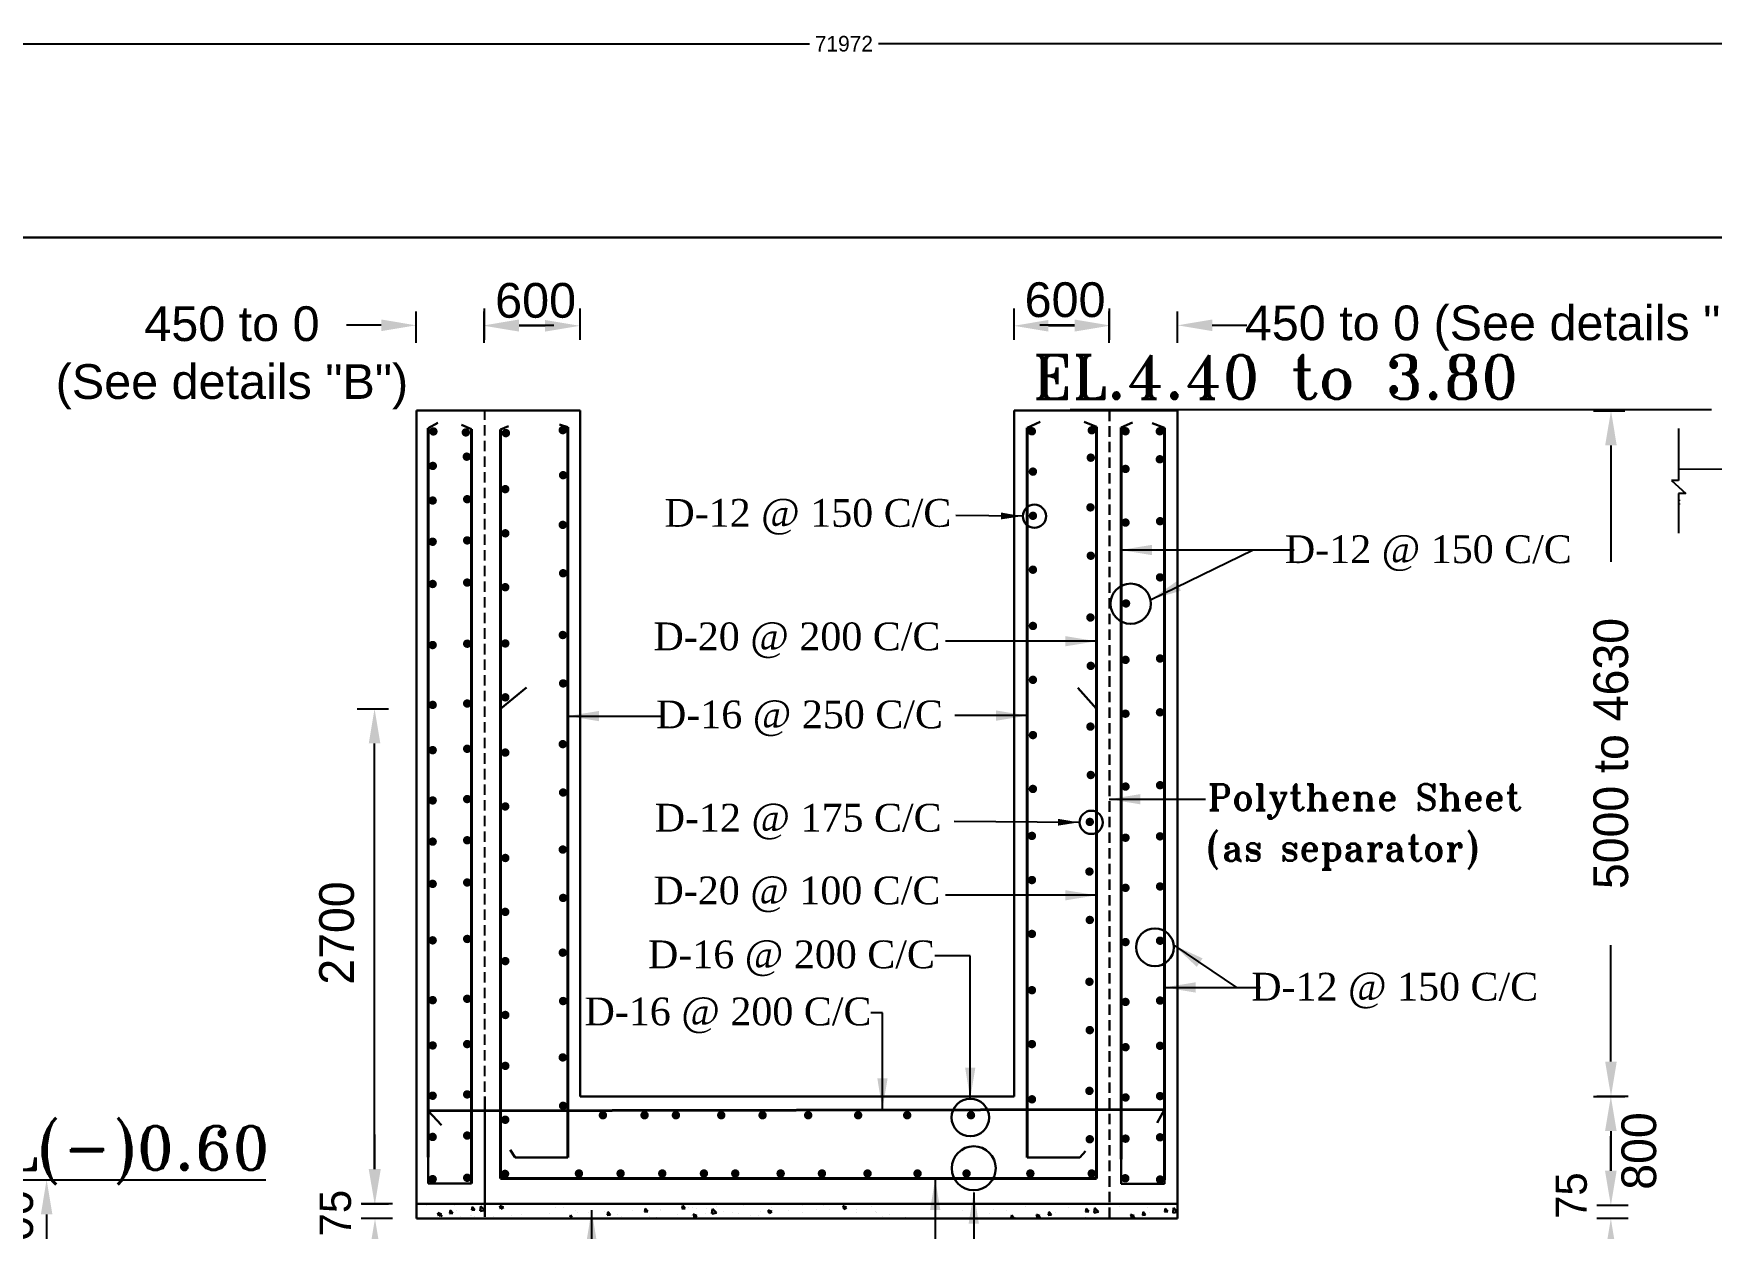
# Model space of a CAD drawing. Extents: x -1206532 to 786809, y -4288605 to 172932.
# Drawn here: x -244779 to -220615, y -4228329 to -4211122 of the extents above; entities that cross this region are included whole.
import ezdxf

# ---------------------------------------------------------------- set-up
doc = ezdxf.new("R2010")
doc.units = 0
doc.header["$LTSCALE"] = 300
doc.header["$MEASUREMENT"] = 0
doc.linetypes.add('DASHED', pattern=[0.75, 0.5, -0.25])
doc.layers.get('0').update_dxf_attribs({"linetype": 'CONTINUOUS'})
doc.layers.get('DEFPOINTS').update_dxf_attribs({"linetype": 'CONTINUOUS'})
doc.layers.add('LINE', color=7, linetype='CONTINUOUS')
doc.layers.add('TEXT', color=10, linetype='CONTINUOUS')
doc.layers.add('Other line', color=7, linetype='CONTINUOUS', lineweight=15)
doc.styles.add('BIG', font='ROMANT.SHX')
doc.dimstyles.new('3', dxfattribs={"dimtxt": 225, "dimasz": 350, "dimexe": 100, "dimexo": 25, "dimgap": 9, "dimtad": 0, "dimdec": 0, "dimzin": 0, "dimdsep": 46, "dimtxsty": 'Standard', "dimcen": 0, "dimclrd": 5, "dimclre": 6, "dimclrt": 1, "dimadec": 0, "dimazin": 0, "dimtfac": 1, "dimtdec": 0, "dimtofl": 0, "dimtmove": 2, "dimatfit": 3, "dimfxl": 1, "dimtolj": 1, "dimtzin": 0, "dimarcsym": 0})
doc.dimstyles.new('ISO-25', dxfattribs={"dimtxt": 2.5, "dimasz": 2.5, "dimexe": 1.25, "dimexo": 0.625, "dimtad": 1, "dimtxsty": 'Standard', "dimcen": 2.5, "dimadec": 0, "dimazin": 0, "dimtfac": 1, "dimtmove": 0, "dimatfit": 3, "dimfxl": 1, "dimarcsym": 0})

# ---------------------------------------------------------------- blocks, each defined once
blk = doc.blocks.new('*D278')
at = {"layer": 'DEFPOINTS', "color": 0, "lineweight": 30}
for p in [(-197123, -4211270), (-269095, -4214061), (-197123, -4214061)]:
    blk.add_point(p, dxfattribs=at)
at = {"layer": 'LINE', "color": 6, "lineweight": -2}
for p, q in [((-269095, -4214036), (-269095, -4211170)), ((-197123, -4214036), (-197123, -4211170))]:
    blk.add_line(p, q, dxfattribs=at)
at = {"layer": 'LINE', "color": 5, "lineweight": -2}
for p, q in [((-268745, -4211270), (-233606, -4211270)), ((-197473, -4211270), (-232613, -4211270))]:
    blk.add_line(p, q, dxfattribs=at)
at = {"layer": 'LINE', "color": 5, "lineweight": 30}
for points in [[(-268745, -4211212), (-268745, -4211328), (-269095, -4211270)], [(-197473, -4211212), (-197473, -4211328), (-197123, -4211270)]]:
    blk.add_solid(points, dxfattribs=at)
at = {"layer": 'LINE', "color": 1, "lineweight": 30, "insert": (-233109, -4211270), "char_height": 225, "attachment_point": 5}
blk.add_mtext('\\A1;71972', dxfattribs=at)
blk = doc.blocks.new('*D284')
at = {"layer": 'DEFPOINTS', "color": 0, "lineweight": 30}
for p in [(-244919, -4227627), (-244981, -4229033), (-244591, -4229033)]:
    blk.add_point(p, dxfattribs=at)
at = {"layer": 'LINE', "color": 7, "lineweight": -2}
for p, q in [((-244841, -4227627), (-244391, -4227627)), ((-244591, -4228127), (-244591, -4228533)), ((-244841, -4229033), (-244391, -4229033))]:
    blk.add_line(p, q, dxfattribs=at)
at = {"layer": 'LINE', "color": 7, "lineweight": 30}
for points in [[(-244674, -4228127), (-244508, -4228127), (-244591, -4227627)], [(-244674, -4228533), (-244508, -4228533), (-244591, -4229033)]]:
    blk.add_solid(points, dxfattribs=at)
at = {"layer": 'LINE', "color": 7, "lineweight": 30, "insert": (-245034, -4228330), "char_height": 500, "attachment_point": 5, "rotation": 90}
blk.add_mtext('\\A1;800', dxfattribs=at)
blk = doc.blocks.new('*D896')
at = {"layer": 'DEFPOINTS', "color": 0, "lineweight": 30}
for p in [(-221811, -4226427), (-222064, -4227999), (-221808, -4227999)]:
    blk.add_point(p, dxfattribs=at)
at = {"layer": 'LINE', "color": 7, "lineweight": -2}
for p, q in [((-221816, -4226427), (-222264, -4226427)), ((-222064, -4226927), (-222064, -4227499)), ((-221814, -4227999), (-222264, -4227999))]:
    blk.add_line(p, q, dxfattribs=at)
at = {"layer": 'LINE', "color": 7, "lineweight": 30}
for points in [[(-222148, -4226927), (-221981, -4226927), (-222064, -4226427)], [(-222148, -4227499), (-221981, -4227499), (-222064, -4227999)]]:
    blk.add_solid(points, dxfattribs=at)
at = {"layer": 'LINE', "color": 7, "lineweight": 30, "insert": (-221658, -4227214), "char_height": 500, "attachment_point": 5, "rotation": 90}
blk.add_mtext('\\A1;800', dxfattribs=at)
blk = doc.blocks.new('*D897')
at = {"layer": 'DEFPOINTS', "color": 0, "lineweight": 30}
for p in [(-222064, -4227999), (-221808, -4227999), (-221788, -4228187)]:
    blk.add_point(p, dxfattribs=at)
at = {"layer": 'LINE', "color": 7, "lineweight": -2}
for p, q in [((-222064, -4227499), (-222064, -4226999)), ((-221814, -4227999), (-222264, -4227999)), ((-221814, -4228187), (-222264, -4228187)), ((-222064, -4228687), (-222064, -4229187))]:
    blk.add_line(p, q, dxfattribs=at)
at = {"layer": 'LINE', "color": 7, "lineweight": 30}
for points in [[(-222148, -4227499), (-221981, -4227499), (-222064, -4227999)], [(-222148, -4228687), (-221981, -4228687), (-222064, -4228187)]]:
    blk.add_solid(points, dxfattribs=at)
at = {"layer": 'LINE', "color": 7, "lineweight": 30, "insert": (-222632, -4227856), "char_height": 450, "attachment_point": 5, "rotation": 90}
blk.add_mtext('\\A1;75', dxfattribs=at)
blk = doc.blocks.new('*D898')
at = {"layer": 'DEFPOINTS', "color": 0, "lineweight": 30}
for p in [(-230663, -4214788), (-229288, -4214897), (-230663, -4215331)]:
    blk.add_point(p, dxfattribs=at)
at = {"layer": 'LINE', "color": 7, "lineweight": -2}
for p, q in [((-230663, -4215081), (-230663, -4215531)), ((-229288, -4215081), (-229288, -4215531)), ((-229788, -4215331), (-230163, -4215331))]:
    blk.add_line(p, q, dxfattribs=at)
at = {"layer": 'LINE', "color": 7, "lineweight": 30}
for points in [[(-230163, -4215247), (-230163, -4215414), (-230663, -4215331)], [(-229788, -4215247), (-229788, -4215414), (-229288, -4215331)]]:
    blk.add_solid(points, dxfattribs=at)
at = {"layer": 'LINE', "color": 7, "lineweight": 30, "insert": (-229924, -4214958), "char_height": 500, "attachment_point": 5}
blk.add_mtext('\\A1;{\\fArial|b0|i0|c0|p34;600}', dxfattribs=at)
blk = doc.blocks.new('*D899')
at = {"layer": 'DEFPOINTS', "color": 0, "lineweight": 30}
for p in [(-238288, -4214996), (-236913, -4214996), (-238288, -4215331)]:
    blk.add_point(p, dxfattribs=at)
at = {"layer": 'LINE', "color": 7, "lineweight": -2}
for p, q in [((-238288, -4215081), (-238288, -4215531)), ((-236913, -4215081), (-236913, -4215531)), ((-237413, -4215331), (-237788, -4215331))]:
    blk.add_line(p, q, dxfattribs=at)
at = {"layer": 'LINE', "color": 7, "lineweight": 30}
for points in [[(-237788, -4215247), (-237788, -4215414), (-238288, -4215331)], [(-237413, -4215247), (-237413, -4215414), (-236913, -4215331)]]:
    blk.add_solid(points, dxfattribs=at)
at = {"layer": 'LINE', "color": 7, "lineweight": 30, "insert": (-237549, -4214968), "char_height": 500, "attachment_point": 5}
blk.add_mtext('\\A1;{\\fArial|b0|i0|c0|p34;600}', dxfattribs=at)
blk = doc.blocks.new('*D900')
at = {"layer": 'DEFPOINTS', "color": 0, "lineweight": 30}
for p in [(-239862, -4227974), (-239266, -4227974), (-239266, -4228187)]:
    blk.add_point(p, dxfattribs=at)
at = {"layer": 'LINE', "color": 7, "lineweight": -2}
for p, q in [((-239862, -4227474), (-239862, -4226974)), ((-239612, -4227974), (-240062, -4227974)), ((-239612, -4228187), (-240062, -4228187)), ((-239862, -4228687), (-239862, -4229187))]:
    blk.add_line(p, q, dxfattribs=at)
at = {"layer": 'LINE', "color": 7, "lineweight": 30}
for points in [[(-239946, -4227474), (-239779, -4227474), (-239862, -4227974)], [(-239946, -4228687), (-239779, -4228687), (-239862, -4228187)]]:
    blk.add_solid(points, dxfattribs=at)
at = {"layer": 'LINE', "color": 7, "lineweight": 30, "insert": (-240430, -4228108), "char_height": 450, "attachment_point": 5, "rotation": 90}
blk.add_mtext('\\A1;75', dxfattribs=at)
blk = doc.blocks.new('*D901')
at = {"layer": 'DEFPOINTS', "color": 0, "lineweight": 30}
for p in [(-239271, -4215324), (-239271, -4216546), (-238288, -4216546)]:
    blk.add_point(p, dxfattribs=at)
at = {"layer": 'LINE', "color": 7, "lineweight": -2}
for p, q in [((-239271, -4215574), (-239271, -4215124)), ((-238288, -4215574), (-238288, -4215124)), ((-239771, -4215324), (-240271, -4215324)), ((-237788, -4215324), (-237288, -4215324))]:
    blk.add_line(p, q, dxfattribs=at)
at = {"layer": 'LINE', "color": 7, "lineweight": 30}
for points in [[(-239771, -4215240), (-239771, -4215407), (-239271, -4215324)], [(-237788, -4215240), (-237788, -4215407), (-238288, -4215324)]]:
    blk.add_solid(points, dxfattribs=at)
at = {"layer": 'LINE', "color": 7, "lineweight": 30, "insert": (-241922, -4215792), "char_height": 500, "attachment_point": 5}
blk.add_mtext('\\A1;{\\fArial|b0|i0|c0|p34;450 to 0\\P(See details "B")}', dxfattribs=at)
blk = doc.blocks.new('*D902')
at = {"layer": 'DEFPOINTS', "color": 0, "lineweight": 30}
for p in [(-223959, -4216553), (-222062, -4216553), (-222672, -4226427)]:
    blk.add_point(p, dxfattribs=at)
at = {"layer": 'LINE', "color": 7, "lineweight": -2}
for p, q in [((-222312, -4216553), (-221862, -4216553)), ((-222062, -4217053), (-222062, -4218731)), ((-222062, -4225927), (-222062, -4224249)), ((-222312, -4226427), (-221862, -4226427))]:
    blk.add_line(p, q, dxfattribs=at)
at = {"layer": 'LINE', "color": 7, "lineweight": 30}
for points in [[(-222146, -4217053), (-221979, -4217053), (-222062, -4216553)], [(-222146, -4225927), (-221979, -4225927), (-222062, -4226427)]]:
    blk.add_solid(points, dxfattribs=at)
at = {"layer": 'LINE', "color": 7, "lineweight": 30, "insert": (-222062, -4221490), "char_height": 500, "attachment_point": 5, "rotation": 90}
blk.add_mtext('\\A1;5000 to 4630', dxfattribs=at)
blk = doc.blocks.new('*D903')
at = {"layer": 'DEFPOINTS', "color": 0, "lineweight": 30}
for p in [(-240614, -4220845), (-239868, -4220845), (-240061, -4227974)]:
    blk.add_point(p, dxfattribs=at)
at = {"layer": 'LINE', "color": 7, "lineweight": -2}
for p, q in [((-240118, -4220845), (-239668, -4220845)), ((-239868, -4227474), (-239868, -4221345)), ((-240056, -4227974), (-239668, -4227974))]:
    blk.add_line(p, q, dxfattribs=at)
at = {"layer": 'LINE', "color": 7, "lineweight": 30}
for points in [[(-239952, -4221345), (-239785, -4221345), (-239868, -4220845)], [(-239952, -4227474), (-239785, -4227474), (-239868, -4227974)]]:
    blk.add_solid(points, dxfattribs=at)
at = {"layer": 'LINE', "color": 7, "lineweight": 30, "insert": (-240412, -4224075), "char_height": 500, "attachment_point": 5, "rotation": 90}
blk.add_mtext('\\A1;2700', dxfattribs=at)
blk = doc.blocks.new('*D940')
at = {"layer": 'DEFPOINTS', "color": 0, "lineweight": 30}
for p in [(-229288, -4215324), (-229288, -4216546), (-228304, -4216546)]:
    blk.add_point(p, dxfattribs=at)
at = {"layer": 'LINE', "color": 7, "lineweight": -2}
for p, q in [((-229288, -4215574), (-229288, -4215124)), ((-228304, -4215574), (-228304, -4215124)), ((-229788, -4215324), (-230288, -4215324)), ((-227804, -4215324), (-227304, -4215324))]:
    blk.add_line(p, q, dxfattribs=at)
at = {"layer": 'LINE', "color": 7, "lineweight": 30}
for points in [[(-229788, -4215240), (-229788, -4215407), (-229288, -4215324)], [(-227804, -4215240), (-227804, -4215407), (-228304, -4215324)]]:
    blk.add_solid(points, dxfattribs=at)
at = {"layer": 'LINE', "color": 7, "lineweight": 30, "insert": (-223438, -4215364), "char_height": 500, "attachment_point": 5}
blk.add_mtext('\\A1;{\\fArial|b0|i0|c0|p34;450 to 0 (See details "B")}', dxfattribs=at)

msp = doc.modelspace()

# ---------------------------------------------------------------- linework, layer by layer
at = {"color": 0, "linetype": 'DASHED'}
for p, q in [((-238282.534, -4228161.951), (-238282.534, -4216527.572)), ((-229287.853, -4216552.663), (-229287.853, -4228186.535)), ((-229287.853, -4216552.663), (-229287.853, -4226445.045)), ((-229282.534, -4216552.663), (-229282.534, -4228186.549))]:
    msp.add_line(p, q, dxfattribs=at)
at = {"color": 0, "linetype": 'ByBlock', "lineweight": 30}
msp.add_lwpolyline([(-269094.96, -4264955.06), (-269094.96, -4214060.66), (-197123.08, -4214060.66), (-197123.08, -4264955.06), (-269094.96, -4264955.06)], close=True, dxfattribs=at)
at = {"linetype": 'ByBlock', "lineweight": 30}
for centre, radius in [((-230365.13, -4218073.139), 167.415), ((-228979.026, -4219333.084), 289.922), ((-229546.786, -4222481.438), 167.415), ((-228629.569, -4224279.942), 272.386), ((-231288.314, -4226731.681), 270)]:
    msp.add_circle(centre, radius, dxfattribs=at)
at = {"layer": 'LINE', "lineweight": 30}
for p, q in [((-239266.027, -4216552.663), (-239266.027, -4228187.042)), ((-239266.027, -4216552.663), (-239266.027, -4226419.954)), ((-236907.534, -4216552.663), (-236907.534, -4226427.049)), ((-230657.534, -4216552.663), (-230657.534, -4226427.049)), ((-230657.534, -4226427.049), (-236907.534, -4226427.049)), ((-239080.457, -4227974.451), (-239260.708, -4227974.451))]:
    msp.add_line(p, q, dxfattribs=at)
at = {"layer": 'LINE', "color": 0}
for p, q in [((-220616.23, -4216541.791), (-229850.144, -4216541.791)), ((-221087.392, -4216811.731), (-221087.392, -4217501.854)), ((-221087.392, -4216866.125), (-221087.392, -4217556.248)), ((-218646.138, -4217396.485), (-221087.392, -4217398.363)), ((-221087.392, -4217556.248), (-221191.108, -4217556.248)), ((-221191.108, -4217556.248), (-220983.676, -4217743.398)), ((-221087.392, -4217743.398), (-221087.392, -4218260.99)), ((-220983.676, -4217743.398), (-221087.392, -4217743.398)), ((-221087.392, -4217797.791), (-221087.392, -4218315.383)), ((-221078.544, -4217835.772), (-221078.544, -4217849.008)), ((-221078.544, -4217890.165), (-221078.544, -4217903.401)), ((-245890.601, -4227626.791), (-241435.801, -4227626.791))]:
    msp.add_line(p, q, dxfattribs=at)
at = {"layer": 'LINE', "lineweight": 40}
for p, q in [((-239096.523, -4216805), (-239096.523, -4227304.72)), ((-237085.814, -4216791), (-237085.814, -4227307.719)), ((-230467.534, -4216799), (-230467.534, -4227307.719)), ((-229472.534, -4216784), (-229472.534, -4227612.049)), ((-229118.349, -4216797), (-229118.349, -4227329.811)), ((-228494.36, -4216799), (-228494.36, -4227631.031)), ((-238472.534, -4216819), (-238472.534, -4227683.861)), ((-238052.816, -4216824), (-238052.816, -4227612.049)), ((-228494.36, -4226614.84), (-239096.523, -4226633.124)), ((-229472.534, -4227612.049), (-238052.816, -4227612.049))]:
    msp.add_line(p, q, dxfattribs=at)
at = {"layer": 'LINE', "color": 0, "lineweight": 30}
for p, q in [((-238472.534, -4216819), (-238615, -4216757)), ((-238052.816, -4216824), (-237938, -4216776)), ((-237085.814, -4216791), (-237204.625, -4216752)), ((-230467.534, -4216799), (-230281.567, -4216712)), ((-229472.534, -4216784), (-229649.766, -4216715)), ((-228494.36, -4216799), (-228671.592, -4216732))]:
    msp.add_line(p, q, dxfattribs=at)
at = {"layer": 'LINE', "color": 0, "const_width": 60.48}
for points in [[(-239051.24, -4216852, 1), (-238990.76, -4216852, 1)], [(-238584.24, -4216866, 1), (-238523.76, -4216866, 1)], [(-238007.24, -4216876, 1), (-237946.76, -4216876, 1)], [(-237188.24, -4216833, 1), (-237127.76, -4216833, 1)], [(-230432.24, -4216850, 1), (-230371.76, -4216850, 1)], [(-229569.24, -4216835, 1), (-229508.76, -4216835, 1)], [(-229084.24, -4216850, 1), (-229023.76, -4216850, 1)], [(-228589.641, -4216850, 1), (-228529.161, -4216850, 1)], [(-239059.891, -4217348.732, 1), (-238999.411, -4217348.732, 1)], [(-238570.274, -4217215.284, 1), (-238509.794, -4217215.284, 1)], [(-229583.95, -4217229.77, 1), (-229523.47, -4217229.77, 1)], [(-228589.641, -4217252.781, 1), (-228529.161, -4217252.781, 1)], [(-237182.817, -4217481.937, 1), (-237122.337, -4217481.937, 1)], [(-230417.353, -4217430.897, 1), (-230356.873, -4217430.897, 1)], [(-229083.683, -4217392.379, 1), (-229023.203, -4217392.379, 1)], [(-238564.386, -4217827.621, 1), (-238503.906, -4217827.621, 1)], [(-238016.22, -4217683.064, 1), (-237955.74, -4217683.064, 1)], [(-239061.857, -4217847.256, 1), (-239001.377, -4217847.256, 1)], [(-230416.682, -4218066.781, 1), (-230356.202, -4218066.781, 1)], [(-229588.905, -4217945.213, 1), (-229528.425, -4217945.213, 1)], [(-238015.549, -4218318.948, 1), (-237955.069, -4218318.948, 1)], [(-237187.771, -4218197.38, 1), (-237127.291, -4218197.38, 1)], [(-229083.683, -4218164.314, 1), (-229023.203, -4218164.314, 1)], [(-228586.212, -4218144.678, 1), (-228525.732, -4218144.678, 1)], [(-239061.857, -4218440.455, 1), (-239001.377, -4218440.455, 1)], [(-238564.386, -4218420.819, 1), (-238503.906, -4218420.819, 1)], [(-229583.95, -4218641.663, 1), (-229523.47, -4218641.663, 1)], [(-239061.857, -4219048.543, 1), (-239001.377, -4219048.543, 1)], [(-238564.386, -4219028.908, 1), (-238503.906, -4219028.908, 1)], [(-237182.817, -4218893.831, 1), (-237122.337, -4218893.831, 1)], [(-230417.353, -4218842.791, 1), (-230356.873, -4218842.791, 1)], [(-228586.212, -4218953.445, 1), (-228525.732, -4218953.445, 1)], [(-238016.22, -4219094.958, 1), (-237955.74, -4219094.958, 1)], [(-229588.905, -4219531.281, 1), (-229528.425, -4219531.281, 1)], [(-229076.422, -4219328.821, 1), (-229015.942, -4219328.821, 1)], [(-230416.682, -4219652.849, 1), (-230356.202, -4219652.849, 1)], [(-239061.857, -4219928.059, 1), (-239001.377, -4219928.059, 1)], [(-238564.386, -4219908.423, 1), (-238503.906, -4219908.423, 1)], [(-238015.549, -4219905.016, 1), (-237955.069, -4219905.016, 1)], [(-237187.771, -4219783.448, 1), (-237127.291, -4219783.448, 1)], [(-229583.95, -4220227.731, 1), (-229523.47, -4220227.731, 1)], [(-229083.683, -4220141.257, 1), (-229023.203, -4220141.257, 1)], [(-228586.212, -4220121.622, 1), (-228525.732, -4220121.622, 1)], [(-237182.817, -4220479.899, 1), (-237122.337, -4220479.899, 1)], [(-230417.353, -4220428.859, 1), (-230356.873, -4220428.859, 1)], [(-238016.22, -4220681.026, 1), (-237955.74, -4220681.026, 1)], [(-239061.857, -4220789.79, 1), (-239001.377, -4220789.79, 1)], [(-238564.386, -4220770.154, 1), (-238503.906, -4220770.154, 1)], [(-229084.436, -4220916.418, 1), (-229023.956, -4220916.418, 1)], [(-228586.964, -4220896.783, 1), (-228526.484, -4220896.783, 1)], [(-230416.682, -4221224.364, 1), (-230356.202, -4221224.364, 1)], [(-229588.905, -4221102.796, 1), (-229528.425, -4221102.796, 1)], [(-239061.857, -4221441.581, 1), (-239001.377, -4221441.581, 1)], [(-238564.386, -4221421.946, 1), (-238503.906, -4221421.946, 1)], [(-237187.771, -4221354.963, 1), (-237127.291, -4221354.963, 1)], [(-238015.549, -4221476.531, 1), (-237955.069, -4221476.531, 1)], [(-229583.95, -4221799.246, 1), (-229523.47, -4221799.246, 1)], [(-228586.212, -4221946.34, 1), (-228525.732, -4221946.34, 1)], [(-239061.857, -4222165.768, 1), (-239001.377, -4222165.768, 1)], [(-238564.386, -4222146.133, 1), (-238503.906, -4222146.133, 1)], [(-237182.817, -4222051.413, 1), (-237122.337, -4222051.413, 1)], [(-230417.353, -4222000.373, 1), (-230356.873, -4222000.373, 1)], [(-229083.683, -4221965.975, 1), (-229023.203, -4221965.975, 1)], [(-238016.22, -4222252.54, 1), (-237955.74, -4222252.54, 1)], [(-229598.337, -4222475.08, 1), (-229537.857, -4222475.08, 1)], [(-239061.857, -4222758.967, 1), (-239001.377, -4222758.967, 1)], [(-238564.386, -4222739.332, 1), (-238503.906, -4222739.332, 1)], [(-237187.771, -4222872.907, 1), (-237127.291, -4222872.907, 1)], [(-230431.741, -4222676.207, 1), (-230371.261, -4222676.207, 1)], [(-229083.683, -4222702.41, 1), (-229023.203, -4222702.41, 1)], [(-228586.212, -4222682.774, 1), (-228525.732, -4222682.774, 1)], [(-238015.549, -4222994.475, 1), (-237955.069, -4222994.475, 1)], [(-239061.857, -4223367.055, 1), (-239001.377, -4223367.055, 1)], [(-238564.386, -4223347.42, 1), (-238503.906, -4223347.42, 1)], [(-230431.069, -4223312.091, 1), (-230370.589, -4223312.091, 1)], [(-229603.292, -4223190.523, 1), (-229542.812, -4223190.523, 1)], [(-237182.817, -4223569.357, 1), (-237122.337, -4223569.357, 1)], [(-229083.683, -4223424.293, 1), (-229023.203, -4223424.293, 1)], [(-228586.212, -4223404.657, 1), (-228525.732, -4223404.657, 1)], [(-238016.22, -4223770.485, 1), (-237955.74, -4223770.485, 1)], [(-230431.741, -4224088.101, 1), (-230371.261, -4224088.101, 1)], [(-229598.337, -4223886.973, 1), (-229537.857, -4223886.973, 1)], [(-239061.857, -4224180.261, 1), (-239001.377, -4224180.261, 1)], [(-238564.386, -4224160.625, 1), (-238503.906, -4224160.625, 1)], [(-237187.771, -4224357.611, 1), (-237127.291, -4224357.611, 1)], [(-229083.683, -4224205.352, 1), (-229023.203, -4224205.352, 1)], [(-228586.212, -4224185.717, 1), (-228525.732, -4224185.717, 1)], [(-238015.549, -4224479.179, 1), (-237955.069, -4224479.179, 1)], [(-229603.292, -4224776.591, 1), (-229542.812, -4224776.591, 1)], [(-239061.857, -4225041.992, 1), (-239001.377, -4225041.992, 1)], [(-238564.386, -4225022.356, 1), (-238503.906, -4225022.356, 1)], [(-237182.817, -4225054.061, 1), (-237122.337, -4225054.061, 1)], [(-230431.069, -4224898.159, 1), (-230370.589, -4224898.159, 1)], [(-229083.683, -4225067.083, 1), (-229023.203, -4225067.083, 1)], [(-228586.212, -4225047.448, 1), (-228525.732, -4225047.448, 1)], [(-238016.22, -4225255.189, 1), (-237955.74, -4225255.189, 1)], [(-229598.337, -4225473.041, 1), (-229537.857, -4225473.041, 1)], [(-239061.857, -4225693.783, 1), (-239001.377, -4225693.783, 1)], [(-238564.386, -4225674.148, 1), (-238503.906, -4225674.148, 1)], [(-230431.741, -4225674.169, 1), (-230371.261, -4225674.169, 1)], [(-229083.683, -4225718.874, 1), (-229023.203, -4225718.874, 1)], [(-228586.212, -4225699.239, 1), (-228525.732, -4225699.239, 1)], [(-238015.549, -4225988.054, 1), (-237955.069, -4225988.054, 1)], [(-237187.771, -4225866.486, 1), (-237127.291, -4225866.486, 1)], [(-239061.857, -4226417.971, 1), (-239001.377, -4226417.971, 1)], [(-238564.386, -4226398.335, 1), (-238503.906, -4226398.335, 1)], [(-230431.069, -4226469.674, 1), (-230370.589, -4226469.674, 1)], [(-229603.292, -4226348.106, 1), (-229542.812, -4226348.106, 1)], [(-229083.683, -4226443.062, 1), (-229023.203, -4226443.062, 1)], [(-228586.212, -4226423.426, 1), (-228525.732, -4226423.426, 1)], [(-238016.22, -4226764.063, 1), (-237955.74, -4226764.063, 1)], [(-237182.817, -4226562.936, 1), (-237122.337, -4226562.936, 1)], [(-236610.162, -4226698.636, 1), (-236549.682, -4226698.636, 1)], [(-236010.315, -4226698.636, 1), (-235949.835, -4226698.636, 1)], [(-235558.853, -4226698.636, 1), (-235498.373, -4226698.636, 1)], [(-234905.336, -4226698.636, 1), (-234844.856, -4226698.636, 1)], [(-234310.455, -4226698.636, 1), (-234249.975, -4226698.636, 1)], [(-233653.782, -4226698.636, 1), (-233593.302, -4226698.636, 1)], [(-232933.969, -4226698.636, 1), (-232873.489, -4226698.636, 1)], [(-232228.066, -4226698.636, 1), (-232167.586, -4226698.636, 1)], [(-231309.355, -4226698.636, 1), (-231248.875, -4226698.636, 1)], [(-239061.857, -4227011.169, 1), (-239001.377, -4227011.169, 1)], [(-238564.386, -4226991.534, 1), (-238503.906, -4226991.534, 1)], [(-228586.212, -4227016.625, 1), (-228525.732, -4227016.625, 1)], [(-229598.337, -4227044.556, 1), (-229537.857, -4227044.556, 1)], [(-229083.683, -4227036.26, 1), (-229023.203, -4227036.26, 1)], [(-239061.857, -4227619.257, 1), (-239001.377, -4227619.257, 1)], [(-238564.386, -4227599.622, 1), (-238503.906, -4227599.622, 1)], [(-238019.387, -4227543.588, 1), (-237958.907, -4227543.588, 1)], [(-236954.729, -4227537.788, 1), (-236894.249, -4227537.788, 1)], [(-236354.882, -4227537.788, 1), (-236294.402, -4227537.788, 1)], [(-235755.035, -4227537.788, 1), (-235694.555, -4227537.788, 1)], [(-235155.189, -4227537.788, 1), (-235094.709, -4227537.788, 1)], [(-234703.727, -4227537.788, 1), (-234643.247, -4227537.788, 1)], [(-234050.21, -4227537.788, 1), (-233989.73, -4227537.788, 1)], [(-233455.329, -4227537.788, 1), (-233394.849, -4227537.788, 1)], [(-232798.656, -4227537.788, 1), (-232738.176, -4227537.788, 1)], [(-232078.843, -4227537.788, 1), (-232018.363, -4227537.788, 1)], [(-231372.94, -4227537.788, 1), (-231312.46, -4227537.788, 1)], [(-230454.229, -4227537.788, 1), (-230393.749, -4227537.788, 1)], [(-229570.763, -4227537.788, 1), (-229510.283, -4227537.788, 1)], [(-229087.106, -4227606.736, 1), (-229026.626, -4227606.736, 1)], [(-228586.212, -4227624.713, 1), (-228525.732, -4227624.713, 1)]]:
    msp.add_lwpolyline(points, format="xyb", close=True, dxfattribs=at)
at = {"layer": 'LINE', "lineweight": 30}
msp.add_circle((-231239.172, -4227462.181), 316.84, dxfattribs=at)
at = {"layer": 'Other line', "color": 0, "lineweight": 30}
for p, q in [((-238282.534, -4216552.663), (-239266.027, -4216552.663)), ((-238282.534, -4216552.663), (-236907.534, -4216552.663)), ((-230657.534, -4216552.663), (-228304.36, -4216552.663)), ((-229282.534, -4216552.663), (-228304.36, -4216552.663)), ((-228304.36, -4228187.042), (-228304.36, -4216552.663)), ((-239096.523, -4216805), (-238956, -4216728)), ((-229118.349, -4216797), (-228951.203, -4216725)), ((-238052.816, -4220844.502), (-237678.15, -4220537.421)), ((-229472.534, -4220844.502), (-229741.123, -4220545.961)), ((-238282.534, -4226427.049), (-238282.534, -4228161.951)), ((-239096.523, -4226633.124), (-238902, -4226840)), ((-228494.36, -4226614.84), (-228599, -4226808)), ((-237842.913, -4227307.719), (-237916, -4227196)), ((-239096.523, -4227304.72), (-239096.523, -4227683.861)), ((-237842.913, -4227307.719), (-237085.814, -4227307.719)), ((-230467.534, -4227307.719), (-229710.435, -4227307.719)), ((-229710.435, -4227307.719), (-229631, -4227217)), ((-229118.349, -4227329.811), (-229118.349, -4227687.334)), ((-239096.523, -4227683.861), (-238472.534, -4227683.861)), ((-238472.534, -4227605.94), (-238472.534, -4227662.243)), ((-228494.36, -4227687.334), (-229118.349, -4227687.334)), ((-228494.36, -4227631.031), (-228494.36, -4227687.334)), ((-239260.708, -4227974.451), (-228304.36, -4227974.451)), ((-239260.708, -4228161.458), (-239260.708, -4228161.458)), ((-239121.024, -4227993.925), (-239121.024, -4227993.925)), ((-238906.054, -4228122.605), (-238958.568, -4228102.447)), ((-238941.08, -4228147.286), (-238956.287, -4228101.964)), ((-238906.053, -4228122.604), (-238943.36, -4228147.768)), ((-238921.839, -4228159.168), (-238918.417, -4228129.75)), ((-238893.174, -4228159.246), (-238920.732, -4228130.525)), ((-238909.496, -4228114.46), (-238909.496, -4228114.46)), ((-238741.824, -4228108.745), (-238786.653, -4228112.667)), ((-238784.382, -4228112.178), (-238775.71, -4228065.166)), ((-238741.825, -4228108.745), (-238777.982, -4228065.655)), ((-238710.111, -4228003.324), (-238710.111, -4228003.324)), ((-238683.635, -4228069.003), (-238683.635, -4228069.003)), ((-238625.448, -4228151.856), (-238625.448, -4228151.856)), ((-238482.188, -4228139.677), (-238482.188, -4228139.677)), ((-238482.188, -4228139.677), (-238482.188, -4228139.677)), ((-238424.099, -4228062.173), (-238468.927, -4228066.095)), ((-238466.656, -4228065.606), (-238457.984, -4228018.594)), ((-238466.465, -4228144.575), (-238466.465, -4228144.575)), ((-238424.1, -4228062.173), (-238460.256, -4228019.083)), ((-238436.078, -4228153.65), (-238436.078, -4228153.65)), ((-238282.104, -4228067.76), (-238348.807, -4228078.105)), ((-238346.492, -4228077.331), (-238338.206, -4228006.103)), ((-238282.104, -4228067.76), (-238340.52, -4228006.878)), ((-238339.898, -4228064.322), (-238339.898, -4228064.322)), ((-238339.898, -4228064.322), (-238339.898, -4228064.322)), ((-238331.281, -4228051.338), (-238331.281, -4228051.338)), ((-238287.003, -4228120.171), (-238287.003, -4228120.171)), ((-238287.003, -4228120.171), (-238287.003, -4228120.171)), ((-238151.813, -4228151.763), (-238151.813, -4228151.763)), ((-238012.508, -4228023.802), (-238065.022, -4228003.644)), ((-238047.533, -4228048.489), (-238062.74, -4228003.167)), ((-238012.507, -4228023.801), (-238049.814, -4228048.965)), ((-237902.509, -4228139.401), (-237902.509, -4228139.401)), ((-237751.446, -4228134.847), (-237751.446, -4228134.847)), ((-237351.08, -4228117.931), (-237351.08, -4228117.931)), ((-237260.36, -4228030.701), (-237260.36, -4228030.701)), ((-237142.676, -4228027.555), (-237142.676, -4228027.555)), ((-237049.11, -4228165.322), (-237043.971, -4228137.459)), ((-237023.209, -4228165.393), (-237046.243, -4228137.943)), ((-236976.312, -4228068.096), (-236976.312, -4228068.096)), ((-236950.713, -4228101.015), (-236950.713, -4228101.015)), ((-236788.557, -4228092.815), (-236788.557, -4228092.815)), ((-236753.136, -4228083.787), (-236753.136, -4228083.787)), ((-236550.346, -4228084.099), (-236550.346, -4228084.099)), ((-236472.14, -4228133.968), (-236516.969, -4228137.89)), ((-236514.698, -4228137.407), (-236506.026, -4228090.395)), ((-236472.141, -4228133.968), (-236508.298, -4228090.878)), ((-236374.306, -4228131.801), (-236374.306, -4228131.801)), ((-236314.894, -4228155.174), (-236314.894, -4228155.174)), ((-236149.979, -4228067.182), (-236149.979, -4228067.182)), ((-235934.195, -4228086.904), (-235979.024, -4228090.826)), ((-235976.752, -4228090.342), (-235968.081, -4228043.33)), ((-235934.196, -4228086.904), (-235970.353, -4228043.814)), ((-235907.748, -4228151.01), (-235907.748, -4228151.01)), ((-235801.051, -4228168.733), (-235801.036, -4228168.599)), ((-235749.612, -4228050.266), (-235749.612, -4228050.266)), ((-235746.526, -4228067.297), (-235746.526, -4228067.297)), ((-235507.381, -4228134.094), (-235507.381, -4228134.094)), ((-235396.25, -4228039.84), (-235441.078, -4228043.762)), ((-235438.807, -4228043.278), (-235430.649, -4227999.049)), ((-235396.251, -4228039.84), (-235430.478, -4227999.049)), ((-235349.245, -4228033.35), (-235349.245, -4228033.35)), ((-235309.136, -4228142.375), (-235309.136, -4228142.375)), ((-235282.68, -4228021.234), (-235282.68, -4228021.234)), ((-235226.647, -4228145.569), (-235279.161, -4228125.41)), ((-235261.688, -4228170.207), (-235276.879, -4228124.931)), ((-235226.646, -4228145.568), (-235263.17, -4228170.203)), ((-235229.978, -4228039.185), (-235229.978, -4228039.185)), ((-235107.014, -4228117.178), (-235107.014, -4228117.178)), ((-235094.926, -4228045.952), (-235094.926, -4228045.952)), ((-234944.504, -4228106.113), (-235011.206, -4228116.458)), ((-235008.891, -4228115.687), (-235000.605, -4228044.459)), ((-234944.503, -4228106.113), (-235002.92, -4228045.23)), ((-234948.879, -4228016.434), (-234948.879, -4228016.434)), ((-234844.9, -4228091.993), (-234844.9, -4228091.993)), ((-234706.648, -4228100.262), (-234706.648, -4228100.262)), ((-234621.263, -4228108.311), (-234621.263, -4228108.311)), ((-234548.512, -4227999.518), (-234548.512, -4227999.518)), ((-234455.36, -4228148.225), (-234455.36, -4228148.225)), ((-234337.214, -4228145.707), (-234337.214, -4228145.707)), ((-234306.281, -4228083.345), (-234306.281, -4228083.345)), ((-234148.8, -4228085.503), (-234201.314, -4228065.345)), ((-234183.825, -4228110.187), (-234199.032, -4228064.865)), ((-234148.799, -4228085.502), (-234186.106, -4228110.666)), ((-234149.459, -4228170.425), (-234149.459, -4228170.425)), ((-234147.925, -4228030.066), (-234147.925, -4228030.066)), ((-233905.914, -4228066.429), (-233905.914, -4228066.429)), ((-233710.535, -4228105.145), (-233710.535, -4228105.145)), ((-233700.573, -4227999.376), (-233700.573, -4227999.376)), ((-233505.547, -4228049.513), (-233505.547, -4228049.513)), ((-233401.295, -4227999.089), (-233401.295, -4227999.089)), ((-233311.032, -4228055.609), (-233311.032, -4228055.609)), ((-233070.953, -4228025.437), (-233123.467, -4228005.279)), ((-233105.978, -4228050.12), (-233121.185, -4228004.798)), ((-233070.952, -4228025.436), (-233108.259, -4228050.6)), ((-233105.18, -4228032.597), (-233105.18, -4228032.597)), ((-233093.434, -4228015.548), (-233093.434, -4228015.548)), ((-232932.203, -4228103.623), (-232932.203, -4228103.623)), ((-232927.632, -4228061.448), (-232927.632, -4228061.448)), ((-232704.814, -4228015.681), (-232704.814, -4228015.681)), ((-232656.045, -4228090.627), (-232656.045, -4228090.627)), ((-232643.583, -4228098.844), (-232643.583, -4228098.844)), ((-232547.125, -4228156.431), (-232547.125, -4228156.431)), ((-232455.828, -4228123.562), (-232455.828, -4228123.562)), ((-232218.655, -4228165.706), (-232218.655, -4228165.706)), ((-231787.875, -4228011.006), (-231787.875, -4228011.006)), ((-231402.797, -4228063.814), (-231402.797, -4228063.814)), ((-231234.001, -4228014.585), (-231234.001, -4228014.585)), ((-231013.257, -4228120.046), (-231013.257, -4228120.046)), ((-230949.952, -4228051.981), (-230949.952, -4228051.981)), ((-230762.197, -4228076.7), (-230762.197, -4228076.7)), ((-230701.149, -4228182.672), (-230692.693, -4228136.829)), ((-230658.808, -4228180.407), (-230694.965, -4228137.317)), ((-230634.427, -4228168.06), (-230634.427, -4228168.06)), ((-230500.062, -4228018.523), (-230500.062, -4228018.523)), ((-230285.092, -4228147.204), (-230337.606, -4228127.046)), ((-230320.117, -4228171.885), (-230335.324, -4228126.563)), ((-230285.091, -4228147.203), (-230322.398, -4228172.367)), ((-230300.877, -4228183.766), (-230297.455, -4228154.349)), ((-230272.211, -4228183.844), (-230299.769, -4228155.123)), ((-230288.534, -4228139.058), (-230288.534, -4228139.058)), ((-230120.862, -4228133.343), (-230165.691, -4228137.265)), ((-230163.419, -4228136.777), (-230154.748, -4228089.765)), ((-230120.863, -4228133.343), (-230157.02, -4228090.253)), ((-230062.672, -4228093.602), (-230062.672, -4228093.602)), ((-229868.929, -4228027.43), (-229868.929, -4228027.43)), ((-229582.917, -4228086.279), (-229627.745, -4228090.201)), ((-229625.474, -4228089.712), (-229616.802, -4228042.7)), ((-229625.283, -4228168.681), (-229625.283, -4228168.681)), ((-229582.918, -4228086.279), (-229619.075, -4228043.189)), ((-229440.922, -4228091.866), (-229507.625, -4228102.211)), ((-229505.31, -4228101.436), (-229497.024, -4228030.209)), ((-229440.922, -4228091.866), (-229499.339, -4228030.984)), ((-229490.1, -4228075.444), (-229490.1, -4228075.444)), ((-229142.851, -4228019.016), (-229142.851, -4228019.016)), ((-228927.88, -4228147.696), (-228980.394, -4228127.538)), ((-228962.906, -4228172.377), (-228978.113, -4228127.055)), ((-228927.88, -4228147.696), (-228965.186, -4228172.859)), ((-228943.666, -4228184.259), (-228940.243, -4228154.842)), ((-228915, -4228184.337), (-228942.558, -4228155.616)), ((-228931.323, -4228139.551), (-228931.323, -4228139.551)), ((-228763.65, -4228133.836), (-228808.479, -4228137.758)), ((-228806.208, -4228137.269), (-228797.536, -4228090.257)), ((-228763.651, -4228133.836), (-228799.808, -4228090.746)), ((-228731.938, -4228028.416), (-228731.938, -4228028.416)), ((-228705.461, -4228094.094), (-228705.461, -4228094.094)), ((-228445.925, -4228087.265), (-228490.753, -4228091.187)), ((-228488.482, -4228090.697), (-228479.811, -4228043.685)), ((-228488.291, -4228169.666), (-228488.291, -4228169.666)), ((-228445.926, -4228087.265), (-228482.083, -4228044.175)), ((-228303.93, -4228092.852), (-228370.633, -4228103.196)), ((-228368.318, -4228102.422), (-228360.032, -4228031.194)), ((-228303.93, -4228092.851), (-228362.347, -4228031.969)), ((-228353.108, -4228076.429), (-228353.108, -4228076.429)), ((-228304.36, -4228187.042), (-239266.027, -4228187.042)), ((-230658.807, -4228180.407), (-230685.19, -4228182.716)), ((-230004.485, -4228176.454), (-230004.485, -4228176.454)), ((-229594.896, -4228177.756), (-229594.896, -4228177.756)), ((-229282.534, -4228186.549), (-229282.534, -4228186.549)), ((-229102.283, -4228187.042), (-228304.36, -4228187.042)), ((-228647.274, -4228176.947), (-228647.274, -4228176.947)), ((-228457.904, -4228178.741), (-228457.904, -4228178.741))]:
    msp.add_line(p, q, dxfattribs=at)

# ---------------------------------------------------------------- texts
at = {"linetype": 'ByBlock', "lineweight": 30, "char_height": 400, "width": 4181.1469, "attachment_point": 3}
for s, insert in [('{\\fTimes New Roman|b0|i0|c0|p18;D-12 @ 150 C/C}', (-231562.382, -4217824.94)), ('{\\fTimes New Roman|b0|i0|c0|p18;D-12 @ 150 C/C}', (-222626.247, -4218348.035)), ('{\\fTimes New Roman|b0|i0|c0|p18;D-20 @ 200 C/C}', (-231719.214, -4219603.174)), ('{\\fTimes New Roman|b0|i0|c0|p18;D-16 @ 250 C/C}', (-231683.101, -4220726.78)), ('{\\fTimes New Roman|b0|i0|c0|p18;D-12 @ 175 C/C}', (-231702.038, -4222214.238)), ('{\\fTimes New Roman|b0|i0|c0|p18;D-20 @ 100 C/C}', (-231719.214, -4223261.428)), ('{\\fTimes New Roman|b0|i0|c0|p18;D-16 @ 200 C/C}', (-231798.394, -4224182.004)), ('{\\fTimes New Roman|b0|i0|c0|p18;D-12 @ 150 C/C}', (-223110.63, -4224647.293)), ('{\\fTimes New Roman|b0|i0|c0|p18;D-16 @ 200 C/C}', (-232712.325, -4225004.281))]:
    msp.add_mtext(s, dxfattribs=dict(at, insert=insert))
at = {"layer": 'LINE', "color": 0, "style": 'BIG'}
for s, p in [('Polythene Sheet', (-227870.329, -4222304.759)), ('(as separator)', (-227891.191, -4223034.476))]:
    msp.add_text(s, height=371.28, dxfattribs=at).set_placement(p)
at = {"layer": 'TEXT', "color": 0, "style": 'BIG'}
for s, p in [('EL.4.40 to 3.80 ', (-230387.235, -4216382.676)), ('EL(-)0.60', (-245778.374, -4227487.096))]:
    msp.add_text(s, height=630, dxfattribs=at).set_placement(p)

# ---------------------------------------------------------------- dimensions: what is measured, and where the dimension line sits
at = {"layer": 'LINE', "color": 0, "lineweight": 30}
dim = msp.add_linear_dim(base=(-197123.08, -4211270.085), p1=(-269094.96, -4214060.66), p2=(-197123.08, -4214060.66), dimstyle='3', override={"dimfxl": 0.12}, dxfattribs=at)
dim.commit()
dim.dimension.update_dxf_attribs({"geometry": '*D278', "text_midpoint": (-233109.02, -4211270.085)})
at = {"layer": 'LINE', "lineweight": 30}
for base, p1, p2, angle, text, override, picture, middle in [((-229287.853, -4215323.682), (-228304.36, -4216545.568), (-229287.853, -4216545.568), 180, '{\\fArial|b0|i0|c0|p34;450 to 0 (See details "B")}', {"dimtxt": 500, "dimasz": 500, "dimexe": 200, "dimexo": 5, "dimdle": 250, "dimclrd": 7, "dimclre": 7, "dimclrt": 7, "dimfxl": 250, "dimfxlon": 1}, '*D940', (-223438, -4215364)), ((-239271.345, -4215323.682), (-238287.853, -4216545.568), (-239271.345, -4216545.568), 180, '{\\fArial|b0|i0|c0|p34;450 to 0\\P(See details "B")}', {"dimtxt": 500, "dimasz": 500, "dimexe": 200, "dimexo": 5, "dimdle": 250, "dimclrd": 7, "dimclre": 7, "dimclrt": 7, "dimfxl": 250, "dimfxlon": 1}, '*D901', (-241922, -4215792)), ((-238287.853, -4215330.777), (-236912.853, -4214995.871), (-238287.853, -4214995.871), 180, '{\\fArial|b0|i0|c0|p34;600}', {"dimtxt": 500, "dimasz": 500, "dimexe": 200, "dimexo": 5, "dimdle": 250, "dimclrd": 7, "dimclre": 7, "dimclrt": 7, "dimfxl": 250, "dimfxlon": 1}, '*D899', (-237548.661, -4214967.55)), ((-230662.853, -4215330.777), (-229287.853, -4214897.424), (-230662.853, -4214787.791), 180, '{\\fArial|b0|i0|c0|p34;600}', {"dimtxt": 500, "dimasz": 500, "dimexe": 200, "dimexo": 5, "dimdle": 250, "dimclrd": 7, "dimclre": 7, "dimclrt": 7, "dimfxl": 250, "dimfxlon": 1}, '*D898', (-229923.661, -4214958.243)), ((-222064.299, -4227999.049), (-221810.919, -4226427.049), (-221808.416, -4227999.049), 90, '800', {"dimtxt": 500, "dimasz": 500, "dimexe": 200, "dimexo": 5, "dimdle": 250, "dimclrd": 7, "dimclre": 7, "dimclrt": 7, "dimfxl": 250, "dimfxlon": 1}, '*D896', (-221658.15, -4227214.3)), ((-239862.298, -4227974.451), (-239266.027, -4228187.042), (-239266.027, -4227974.451), 90, '75', {"dimtxt": 450, "dimasz": 500, "dimexe": 200, "dimexo": 5, "dimdle": 250, "dimclrd": 7, "dimclre": 7, "dimclrt": 7, "dimfxl": 250, "dimfxlon": 1}, '*D900', (-240429.915, -4228108)), ((-222064.299, -4227999.049), (-221787.972, -4228186.549), (-221808.416, -4227999.049), 90, '75', {"dimtxt": 450, "dimasz": 500, "dimexe": 200, "dimexo": 5, "dimdle": 250, "dimclrd": 7, "dimclre": 7, "dimclrt": 7, "dimfxl": 250, "dimfxlon": 1}, '*D897', (-222631.917, -4227856.464))]:
    dim = msp.add_linear_dim(base=base, p1=p1, p2=p2, angle=angle, text=text, dimstyle='3', override=override, dxfattribs=at)
    dim.commit()
    dim.dimension.update_dxf_attribs({"geometry": picture, "text_midpoint": middle, "dimtype": 160})
at = {"layer": 'LINE', "color": 0, "lineweight": 30}
dim = msp.add_linear_dim(base=(-222062.2, -4216552.663), p1=(-222671.581, -4226427.049), p2=(-223958.764, -4216552.663), angle=90, text='5000 to 4630', dimstyle='3', override={"dimtxt": 500, "dimasz": 500, "dimexe": 200, "dimexo": 5, "dimdle": 250, "dimclrd": 7, "dimclre": 7, "dimclrt": 7, "dimfxl": 250, "dimfxlon": 1}, dxfattribs=at)
dim.commit()
dim.dimension.update_dxf_attribs({"geometry": '*D902', "text_midpoint": (-222062.2, -4221489.856)})
for base, p1, p2, text, picture, middle in [((-239868.198, -4220844.502), (-240061.398, -4227974.451), (-240614.226, -4220844.502), '2700', '*D903', (-240412.499, -4224075.289)), ((-244591.074, -4229033.014), (-244919.32, -4227626.791), (-244980.801, -4229033.014), '800', '*D284', (-245034, -4228329.903))]:
    dim = msp.add_linear_dim(base=base, p1=p1, p2=p2, angle=90, text=text, dimstyle='3', override={"dimtxt": 500, "dimasz": 500, "dimexe": 200, "dimexo": 5, "dimdle": 250, "dimclrd": 7, "dimclre": 7, "dimclrt": 7, "dimfxl": 250, "dimfxlon": 1}, dxfattribs=at)
    dim.commit()
    dim.dimension.update_dxf_attribs({"geometry": picture, "text_midpoint": middle, "dimtype": 160})

# ---------------------------------------------------------------- leaders
at = {"linetype": 'ByBlock', "lineweight": 30}
for points, override in [([(-230545.044, -4218072.956), (-231498.451, -4218060.56)], {"dimtxt": 500, "dimasz": 300, "dimclrd": 7, "dimclre": 7, "dimclrt": 7}), ([(-229124.205, -4218559.133), (-226623.651, -4218559.133)], {"dimtxt": 500, "dimasz": 450, "dimclrd": 7, "dimclre": 7, "dimclrt": 7}), ([(-228694.857, -4219275.617), (-227213.094, -4218559.133)], {"dimtxt": 500, "dimasz": 450, "dimclrd": 7, "dimclre": 7, "dimclrt": 7}), ([(-229472.534, -4219873.079), (-231648.21, -4219873.079)], {"dimtxt": 500, "dimasz": 450, "dimclrd": 7, "dimclre": 7, "dimclrt": 7}), ([(-237085.814, -4220950.848), (-235699.488, -4220950.848)], {"dimtxt": 500, "dimasz": 450, "dimclrd": 7, "dimclre": 7, "dimclrt": 7}), ([(-230467.534, -4220944.017), (-231511.408, -4220944.017)], {"dimtxt": 500, "dimasz": 450, "dimclrd": 7, "dimclre": 7, "dimclrt": 7}), ([(-229287.853, -4222148.119), (-227901.527, -4222148.119)], {"dimtxt": 500, "dimasz": 450, "dimclrd": 7, "dimclre": 7, "dimclrt": 7}), ([(-229726.7, -4222481.255), (-231523, -4222470)], {"dimtxt": 500, "dimasz": 300, "dimclrd": 7, "dimclre": 7, "dimclrt": 7}), ([(-229472.534, -4223531.333), (-231648.21, -4223531.333)], {"dimtxt": 500, "dimasz": 450, "dimclrd": 7, "dimclre": 7, "dimclrt": 7}), ([(-228358.931, -4224249.136), (-227454.695, -4224858.391)], {"dimtxt": 500, "dimasz": 450, "dimclrd": 7, "dimclre": 7, "dimclrt": 7}), ([(-231289.639, -4226462.004), (-231289.639, -4224402.004), (-231798.394, -4224402.004)], {"dimtxt": 500, "dimasz": 450, "dimclrd": 7, "dimclre": 7, "dimclrt": 7}), ([(-228494.36, -4224858.391), (-227108.034, -4224858.391)], {"dimtxt": 500, "dimasz": 450, "dimclrd": 7, "dimclre": 7, "dimclrt": 7}), ([(-232553.947, -4226617.049), (-232553.947, -4225224.281), (-232721.732, -4225224.281)], {"dimtxt": 500, "dimasz": 450, "dimclrd": 7, "dimclre": 7, "dimclrt": 7}), ([(-231794.253, -4227612.049), (-231794.253, -4228737.974), (-232328.638, -4228737.974)], {"dimtxt": 500, "dimasz": 450, "dimclrd": 7, "dimclre": 7, "dimclrt": 7}), ([(-231239.172, -4227809.049), (-231239.172, -4228928.266), (-229072.207, -4228928.266)], {"dimtxt": 500, "dimasz": 450, "dimclrd": 7, "dimclre": 7, "dimclrt": 7}), ([(-236742.167, -4228066.559), (-236742.167, -4229203.767), (-236922.167, -4229203.767)], {"dimtxt": 500, "dimasz": 450, "dimclrd": 7, "dimclre": 7, "dimclrt": 7})]:
    msp.add_leader(points, dimstyle='ISO-25', override=override, dxfattribs=at)

doc.saveas('drawing.dxf')
